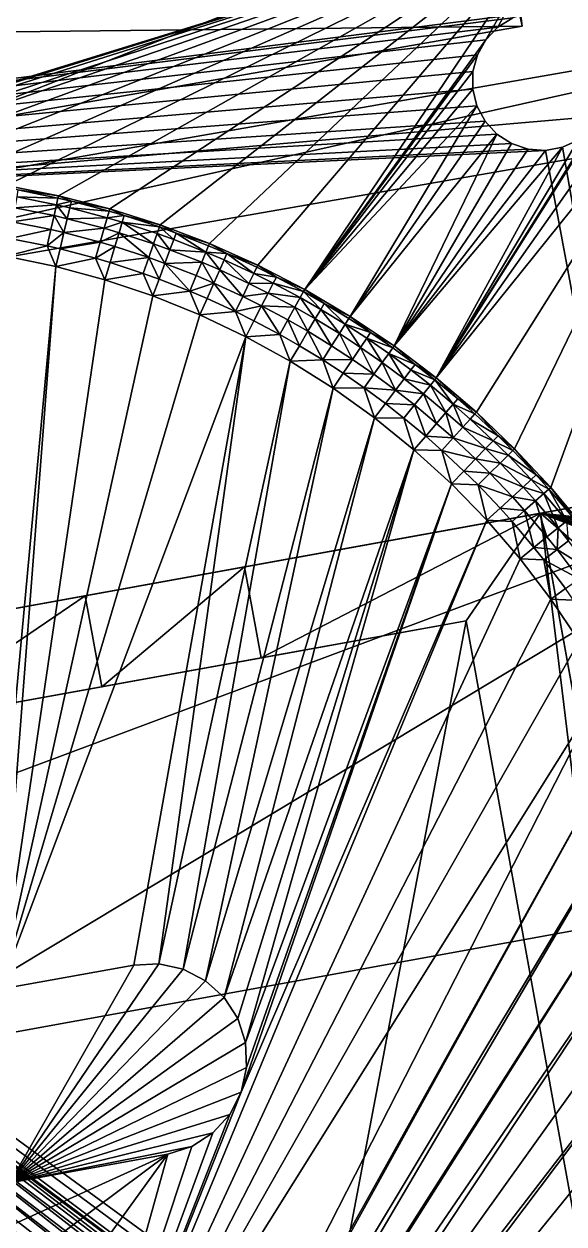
# Model space of a CAD drawing. Header units: millimetres. Extents: x 181 to 425, y 159 to 1094.
# Drawn here: x 306.69 to 318.35, y 293.48 to 319.4 of the extents above; entities that cross this region are included whole.
import ezdxf

# ---------------------------------------------------------------- set-up
doc = ezdxf.new("R2010")
doc.units = ezdxf.units.MM
doc.layers.add('Tampa', color=7, linetype='Continuous', transparency=0.6)

# ---------------------------------------------------------------- blocks, each defined once
blk = doc.blocks.new('plataforma')
for points in [[(-2.281, -8.527), (-1.906, 25.503), (36.5, 31)], [(-2.281, -8.527), (36.5, 31), (15.664, 9.429)], [(-0.686, -9.277), (39.5, 28), (-0.547, -9.627)], [(17.336, 7.571), (39.5, 28), (-0.686, -9.277)], [(-0.547, -9.627), (39.5, 28), (-0.5, -10)], [(-0.5, -10), (39.5, 28), (34.512, -9.812)], [(34.512, -9.812), (39.5, 28), (34.605, -9.448)], [(34.605, -9.448), (39.5, 28), (34.786, -9.118)], [(34.786, -9.118), (39.5, 28), (35.044, -8.844)], [(35.044, -8.844), (39.5, 28), (35.361, -8.643)], [(35.361, -8.643), (39.5, 28), (35.719, -8.527)], [(35.719, -8.527), (39.5, 28), (36.094, -8.503)], [(36.094, -8.503), (39.5, 28), (36.464, -8.573)], [(36.464, -8.573), (39.5, 28), (36.804, -8.734)], [(36.804, -8.734), (39.5, 28), (37.093, -8.973)], [(39.5, 28, 2.5), (36.87, 10.78, 2.5), (39.5, -11, 2.5)], [(37.093, -8.973), (39.5, 28), (37.314, -9.277)], [(37.314, -9.277), (39.5, 28), (37.453, -9.627)], [(37.453, -9.627), (39.5, 28), (37.5, -10)], [(37.5, -10), (39.5, 28), (39.5, -11)], [(39.5, -11, 2.5), (39.5, -11), (39.5, 28)], [(39.5, 28, 2.5), (39.5, -11, 2.5), (39.5, 28)], [(36.87, 10.78, 2.5), (36.967, 9.642, 2.5), (39.5, -11, 2.5)], [(12.124, -9.346, 5), (-1.468, 9.596, 5), (11.075, -9.026, 5)], [(13.189, -9.603, 5), (-1.468, 9.596, 5), (12.124, -9.346, 5)], [(0.626, 7.011, 5), (-1.468, 9.596, 5), (13.189, -9.603, 5)], [(36.967, 9.642, 2.5), (37, 8.5, 2.5), (39.5, -11, 2.5)], [(-2.281, -8.527), (15.664, 9.429), (15.489, 9.235)], [(15.358, 9.008), (-2.281, -8.527), (15.489, 9.235)], [(15.277, 8.76), (-2.281, -8.527), (15.358, 9.008)], [(15.25, 8.5), (-2.281, -8.527), (15.277, 8.76)], [(15.277, 8.24), (-2.281, -8.527), (15.25, 8.5)], [(37, 8.5, 2.5), (36.967, 7.358, 2.5), (39.5, -11, 2.5)], [(-2.281, -8.527), (15.277, 8.24), (15.358, 7.992)], [(-2.281, -8.527), (15.358, 7.992), (-1.906, -8.503)], [(15.489, 7.765), (-1.906, -8.503), (15.358, 7.992)], [(14.632, 5.549, 2), (0.073, 7.969, 2), (2.749, 6.344, 2)], [(15.664, 7.571), (-1.906, -8.503), (15.489, 7.765)], [(15.875, 7.417), (-1.906, -8.503), (15.664, 7.571)], [(17.125, 7.417), (17.336, 7.571), (-0.686, -9.277)], [(-1.906, -8.503), (15.875, 7.417), (16.114, 7.311)], [(-1.906, -8.503), (16.114, 7.311), (-1.536, -8.573)], [(16.369, 7.257), (-1.536, -8.573), (16.114, 7.311)], [(-1.536, -8.573), (16.369, 7.257), (-1.196, -8.734)], [(-1.196, -8.734), (16.631, 7.257), (-0.907, -8.973)], [(16.631, 7.257), (-1.196, -8.734), (16.369, 7.257)], [(17.125, 7.417), (-0.907, -8.973), (16.886, 7.311)], [(-0.907, -8.973), (17.125, 7.417), (-0.686, -9.277)], [(16.631, 7.257), (16.886, 7.311), (-0.907, -8.973)], [(36.967, 7.358, 2.5), (36.87, 6.22, 2.5), (39.5, -11, 2.5)], [(14.269, -9.797, 5), (0.626, 7.011, 5), (13.189, -9.603, 5)], [(1.068, 6.671, 5), (0.626, 7.011, 5), (14.269, -9.797, 5)], [(16.452, -9.992, 5), (1.068, 6.671, 5), (15.357, -9.927, 5)], [(1.068, 6.671, 5), (14.269, -9.797, 5), (15.357, -9.927, 5)], [(1.584, 6.458, 5), (1.068, 6.671, 5), (16.452, -9.992, 5)], [(18.643, -9.927, 5), (1.584, 6.458, 5), (17.548, -9.992, 5)], [(1.584, 6.458, 5), (16.452, -9.992, 5), (17.548, -9.992, 5)], [(2.137, 6.385, 5), (1.584, 6.458, 5), (18.643, -9.927, 5)], [(2.168, 6.383, 5), (2.137, 6.385, 5), (19.732, -9.797, 5)], [(2.137, 6.385, 5), (18.643, -9.927, 5), (19.732, -9.797, 5)], [(2.198, 6.381, 5), (2.168, 6.383, 5), (19.732, -9.797, 5)], [(2.259, 6.377, 5), (2.198, 6.381, 5), (19.732, -9.797, 5)], [(2.627, 6.352, 5), (2.259, 6.377, 5), (20.811, -9.603, 5)], [(20.811, -9.603, 5), (2.259, 6.377, 5), (19.732, -9.797, 5)], [(2.627, 6.352, 5), (20.811, -9.603, 5), (21.876, -9.346, 5)], [(2.749, 6.344, 5), (2.627, 6.352, 5), (21.876, -9.346, 5)], [(6.314, 6.106, 5), (14.632, 5.549, 2), (2.749, 6.344, 2)], [(6.314, 6.106, 5), (2.749, 6.344, 5), (22.925, -9.026, 5)], [(22.925, -9.026, 5), (2.749, 6.344, 5), (21.876, -9.346, 5)], [(36.87, 6.22, 2.5), (36.707, 5.09, 2.5), (39.5, -11, 2.5)], [(11.067, 5.787, 5), (14.632, 5.549, 2), (6.314, 6.106, 5)], [(6.314, 6.106, 5), (24.956, -8.202, 5), (25.932, -7.701, 5)], [(6.314, 6.106, 5), (22.925, -9.026, 5), (23.953, -8.644, 5)], [(6.314, 6.106, 5), (26.876, -7.144, 5), (15.67, 0.278, 5)], [(6.314, 6.106, 5), (14.703, 1.538, 5), (14.632, 2.076, 5)], [(6.314, 6.106, 5), (15.24, 0.608, 5), (14.91, 1.038, 5)], [(6.314, 6.106, 5), (14.91, 1.038, 5), (14.703, 1.538, 5)], [(11.067, 5.787, 5), (6.314, 6.106, 5), (14.632, 2.076, 5)], [(6.314, 6.106, 5), (15.67, 0.278, 5), (15.24, 0.608, 5)], [(6.314, 6.106, 5), (25.932, -7.701, 5), (26.876, -7.144, 5)], [(6.314, 6.106, 5), (23.953, -8.644, 5), (24.956, -8.202, 5)], [(12.849, 5.668, 5), (14.632, 5.549, 2), (11.067, 5.787, 5)], [(14.632, 2.076, 5), (12.849, 5.668, 5), (11.067, 5.787, 5)], [(14.632, 2.076, 5), (13.741, 5.608, 5), (12.849, 5.668, 5)], [(14.632, 2.076, 5), (14.632, 5.549, 5), (13.741, 5.608, 5)], [(14.703, 1.538, 2), (14.632, 5.549, 2), (14.632, 2.076, 2)], [(14.91, 1.038, 2), (14.632, 5.549, 2), (14.703, 1.538, 2)], [(15.24, 0.608, 2), (14.632, 5.549, 2), (14.91, 1.038, 2)], [(15.67, 0.278, 2), (14.632, 5.549, 2), (15.24, 0.608, 2)], [(16.17, 0.071, 2), (14.632, 5.549, 2), (15.67, 0.278, 2)], [(16.708, 0, 2), (14.632, 5.549, 2), (16.17, 0.071, 2)], [(17.245, 0.071, 2), (14.632, 5.549, 2), (16.708, 0, 2)], [(17.746, 0.278, 2), (14.632, 5.549, 2), (17.245, 0.071, 2)], [(18.175, 0.608, 2), (14.632, 5.549, 2), (17.746, 0.278, 2)], [(18.505, 1.038, 2), (14.632, 5.549, 2), (18.175, 0.608, 2)], [(18.713, 1.538, 2), (14.632, 5.549, 2), (18.505, 1.038, 2)], [(18.783, 2.076, 2), (14.632, 5.549, 2), (18.713, 1.538, 2)], [(18.783, 5.013, 2), (14.632, 5.549, 2), (18.783, 2.076, 2)], [(14.632, 5.549, 2), (14.632, 5.549, 5), (14.632, 2.076, 5)], [(14.632, 2.076, 2), (14.632, 5.549, 2), (14.632, 2.076, 5)], [(19.46, 5.079, 5), (18.783, 5.013, 5), (33.93, 1.042, 5)], [(18.783, 5.013, 5), (18.783, 5.013, 2), (18.783, 2.076, 5)], [(18.783, 2.076, 5), (18.783, 5.013, 2), (18.783, 2.076, 2)], [(18.783, 5.013, 5), (33.459, 0.052, 5), (33.93, 1.042, 5)], [(18.783, 5.013, 5), (31.705, -2.726, 5), (32.344, -1.835, 5)], [(18.783, 5.013, 5), (18.783, 2.076, 5), (31.705, -2.726, 5)], [(18.783, 5.013, 5), (32.929, -0.908, 5), (33.459, 0.052, 5)], [(18.783, 5.013, 5), (32.344, -1.835, 5), (32.929, -0.908, 5)], [(34.342, 2.058, 5), (19.46, 5.079, 5), (33.93, 1.042, 5)], [(36.707, 5.09, 2.5), (36.48, 3.97, 2.5), (39.5, -11, 2.5)], [(36.48, 3.97, 2.5), (36.19, 2.865, 2.5), (39.5, -11, 2.5)], [(36.19, 2.865, 2.5), (35.837, 1.779, 2.5), (39.5, -11, 2.5)], [(14.632, 2.076, 5), (14.703, 1.538, 5), (14.703, 1.538, 2)], [(14.632, 2.076, 2), (14.632, 2.076, 5), (14.703, 1.538, 2)], [(18.783, 2.076, 5), (18.783, 2.076, 2), (18.713, 1.538, 5)], [(18.713, 1.538, 5), (18.783, 2.076, 2), (18.713, 1.538, 2)], [(18.783, 2.076, 5), (18.713, 1.538, 5), (31.705, -2.726, 5)], [(34.342, 2.058, 5), (33.93, 1.042, 5), (34.398, 1.147, 4.949)], [(34.706, 1.923, 4.949), (34.342, 2.058, 5), (34.398, 1.147, 4.949)], [(34.706, 1.923, 4.949), (34.398, 1.147, 4.949), (34.732, 1.007, 4.799)], [(35.045, 1.797, 4.799), (34.706, 1.923, 4.949), (34.732, 1.007, 4.799)], [(35.045, 1.797, 4.799), (34.732, 1.007, 4.799), (35.018, 0.886, 4.561)], [(35.045, 1.797, 4.799), (35.018, 0.886, 4.561), (35.336, 1.689, 4.561)], [(35.336, 1.689, 4.561), (35.018, 0.886, 4.561), (35.237, 0.793, 4.25)], [(35.336, 1.689, 4.561), (35.237, 0.793, 4.25), (35.56, 1.606, 4.25)], [(35.56, 1.606, 4.25), (35.237, 0.793, 4.25), (35.375, 0.734, 3.888)], [(35.56, 1.606, 4.25), (35.375, 0.734, 3.888), (35.701, 1.554, 3.888)], [(35.837, 1.779, 2.5), (35.423, 0.715, 2.5), (39.5, -11, 2.5)], [(35.423, 0.715, 3.5), (35.423, 0.715, 2.5), (35.837, 1.779, 2.5)], [(35.837, 1.779, 3.5), (35.423, 0.715, 3.5), (35.837, 1.779, 2.5)], [(35.701, 1.554, 3.888), (35.423, 0.715, 3.5), (35.837, 1.779, 3.5)], [(14.703, 1.538, 5), (14.91, 1.038, 5), (14.91, 1.038, 2)], [(14.703, 1.538, 2), (14.703, 1.538, 5), (14.91, 1.038, 2)], [(18.713, 1.538, 5), (18.713, 1.538, 2), (18.505, 1.038, 5)], [(18.505, 1.038, 5), (18.713, 1.538, 2), (18.505, 1.038, 2)], [(18.713, 1.538, 5), (18.505, 1.038, 5), (31.014, -3.577, 5)], [(31.705, -2.726, 5), (18.713, 1.538, 5), (31.014, -3.577, 5)], [(35.701, 1.554, 3.888), (35.375, 0.734, 3.888), (35.423, 0.715, 3.5)], [(14.91, 1.038, 5), (15.24, 0.608, 5), (15.24, 0.608, 2)], [(14.91, 1.038, 2), (14.91, 1.038, 5), (15.24, 0.608, 2)], [(18.505, 1.038, 5), (18.505, 1.038, 2), (18.175, 0.608, 5)], [(18.175, 0.608, 5), (18.505, 1.038, 2), (18.175, 0.608, 2)], [(18.505, 1.038, 5), (18.175, 0.608, 5), (30.274, -4.386, 5)], [(31.014, -3.577, 5), (18.505, 1.038, 5), (30.274, -4.386, 5)], [(33.93, 1.042, 5), (33.459, 0.052, 5), (33.95, 0.166, 4.949)], [(34.398, 1.147, 4.949), (33.93, 1.042, 5), (34.285, 0.886, 4.949)], [(34.285, 0.886, 4.949), (33.93, 1.042, 5), (33.95, 0.166, 4.949)], [(34.398, 1.147, 4.949), (34.285, 0.886, 4.949), (34.617, 0.74, 4.799)], [(34.732, 1.007, 4.799), (34.398, 1.147, 4.949), (34.617, 0.74, 4.799)], [(34.285, 0.886, 4.949), (33.95, 0.166, 4.949), (34.275, 0.006, 4.799)], [(34.285, 0.886, 4.949), (34.275, 0.006, 4.799), (34.617, 0.74, 4.799)], [(34.732, 1.007, 4.799), (34.617, 0.74, 4.799), (35.018, 0.886, 4.561)], [(35.018, 0.886, 4.561), (34.617, 0.74, 4.799), (34.901, 0.615, 4.561)], [(35.018, 0.886, 4.561), (34.901, 0.615, 4.561), (35.237, 0.793, 4.25)], [(35.237, 0.793, 4.25), (34.901, 0.615, 4.561), (35.119, 0.519, 4.25)], [(35.237, 0.793, 4.25), (35.119, 0.519, 4.25), (35.256, 0.458, 3.888)], [(35.375, 0.734, 3.888), (35.237, 0.793, 4.25), (35.256, 0.458, 3.888)], [(15.67, 0.278, 5), (15.67, 0.278, 2), (15.24, 0.608, 5)], [(15.24, 0.608, 5), (15.67, 0.278, 2), (15.24, 0.608, 2)], [(18.175, 0.608, 5), (18.175, 0.608, 2), (17.746, 0.278, 5)], [(17.746, 0.278, 5), (18.175, 0.608, 2), (17.746, 0.278, 2)], [(18.175, 0.608, 5), (17.746, 0.278, 5), (29.487, -5.15, 5)], [(30.274, -4.386, 5), (18.175, 0.608, 5), (29.487, -5.15, 5)], [(34.617, 0.74, 4.799), (34.275, 0.006, 4.799), (34.554, -0.131, 4.561)], [(34.617, 0.74, 4.799), (34.554, -0.131, 4.561), (34.901, 0.615, 4.561)], [(34.901, 0.615, 4.561), (34.554, -0.131, 4.561), (34.768, -0.236, 4.25)], [(34.901, 0.615, 4.561), (34.768, -0.236, 4.25), (35.119, 0.519, 4.25)], [(35.119, 0.519, 4.25), (34.768, -0.236, 4.25), (34.902, -0.302, 3.888)], [(35.119, 0.519, 4.25), (34.902, -0.302, 3.888), (35.256, 0.458, 3.888)], [(35.423, 0.715, 2.5), (34.948, -0.324, 2.5), (39.5, -11, 2.5)], [(34.948, -0.324, 3.5), (34.948, -0.324, 2.5), (35.423, 0.715, 2.5)], [(35.423, 0.715, 3.5), (34.948, -0.324, 3.5), (35.423, 0.715, 2.5)], [(35.256, 0.458, 3.888), (34.948, -0.324, 3.5), (35.423, 0.715, 3.5)], [(35.375, 0.734, 3.888), (35.256, 0.458, 3.888), (35.423, 0.715, 3.5)], [(16.17, 0.071, 5), (16.17, 0.071, 2), (15.67, 0.278, 5)], [(15.67, 0.278, 5), (16.17, 0.071, 2), (15.67, 0.278, 2)], [(16.17, 0.071, 5), (15.67, 0.278, 5), (27.785, -6.531, 5)], [(15.67, 0.278, 5), (26.876, -7.144, 5), (27.785, -6.531, 5)], [(17.746, 0.278, 5), (17.746, 0.278, 2), (17.245, 0.071, 5)], [(17.245, 0.071, 5), (17.746, 0.278, 2), (17.245, 0.071, 2)], [(17.746, 0.278, 5), (17.245, 0.071, 5), (28.657, -5.866, 5)], [(29.487, -5.15, 5), (17.746, 0.278, 5), (28.657, -5.866, 5)], [(35.256, 0.458, 3.888), (34.902, -0.302, 3.888), (34.948, -0.324, 3.5)], [(16.708, 0, 5), (16.708, 0, 2), (16.17, 0.071, 5)], [(16.17, 0.071, 5), (16.708, 0, 2), (16.17, 0.071, 2)], [(16.708, 0, 5), (16.17, 0.071, 5), (27.785, -6.531, 5)], [(17.245, 0.071, 5), (17.245, 0.071, 2), (16.708, 0, 5)], [(16.708, 0, 5), (17.245, 0.071, 2), (16.708, 0, 2)], [(17.245, 0.071, 5), (16.708, 0, 5), (28.657, -5.866, 5)], [(28.657, -5.866, 5), (16.708, 0, 5), (27.785, -6.531, 5)], [(33.459, 0.052, 5), (32.929, -0.908, 5), (33.447, -0.788, 4.949)], [(33.459, 0.052, 5), (33.447, -0.788, 4.949), (33.804, -0.125, 4.949)], [(33.95, 0.166, 4.949), (33.459, 0.052, 5), (33.804, -0.125, 4.949)], [(33.95, 0.166, 4.949), (33.804, -0.125, 4.949), (34.126, -0.29, 4.799)], [(34.275, 0.006, 4.799), (33.95, 0.166, 4.949), (34.126, -0.29, 4.799)], [(34.275, 0.006, 4.799), (34.126, -0.29, 4.799), (34.402, -0.432, 4.561)], [(34.554, -0.131, 4.561), (34.275, 0.006, 4.799), (34.402, -0.432, 4.561)], [(33.804, -0.125, 4.949), (33.447, -0.788, 4.949), (33.762, -0.966, 4.799)], [(33.804, -0.125, 4.949), (33.762, -0.966, 4.799), (34.126, -0.29, 4.799)], [(34.554, -0.131, 4.561), (34.402, -0.432, 4.561), (34.614, -0.541, 4.25)], [(34.768, -0.236, 4.25), (34.554, -0.131, 4.561), (34.614, -0.541, 4.25)], [(34.768, -0.236, 4.25), (34.614, -0.541, 4.25), (34.748, -0.609, 3.888)], [(34.768, -0.236, 4.25), (34.748, -0.609, 3.888), (34.902, -0.302, 3.888)], [(34.126, -0.29, 4.799), (33.762, -0.966, 4.799), (34.402, -0.432, 4.561)], [(34.402, -0.432, 4.561), (33.762, -0.966, 4.799), (34.032, -1.119, 4.561)], [(34.402, -0.432, 4.561), (34.032, -1.119, 4.561), (34.614, -0.541, 4.25)], [(34.948, -0.324, 2.5), (34.415, -1.335, 2.5), (39.5, -11, 2.5)], [(34.415, -1.335, 3.5), (34.415, -1.335, 2.5), (34.948, -0.324, 2.5)], [(34.948, -0.324, 3.5), (34.415, -1.335, 3.5), (34.948, -0.324, 2.5)], [(34.748, -0.609, 3.888), (34.415, -1.335, 3.5), (34.948, -0.324, 3.5)], [(34.902, -0.302, 3.888), (34.748, -0.609, 3.888), (34.948, -0.324, 3.5)], [(34.614, -0.541, 4.25), (34.032, -1.119, 4.561), (34.24, -1.236, 4.25)], [(34.614, -0.541, 4.25), (34.24, -1.236, 4.25), (34.37, -1.31, 3.888)], [(34.614, -0.541, 4.25), (34.37, -1.31, 3.888), (34.748, -0.609, 3.888)], [(34.748, -0.609, 3.888), (34.37, -1.31, 3.888), (34.415, -1.335, 3.5)], [(32.929, -0.908, 5), (32.344, -1.835, 5), (32.89, -1.712, 4.949)], [(32.929, -0.908, 5), (32.89, -1.712, 4.949), (33.264, -1.105, 4.949)], [(33.447, -0.788, 4.949), (32.929, -0.908, 5), (33.264, -1.105, 4.949)], [(33.447, -0.788, 4.949), (33.264, -1.105, 4.949), (33.762, -0.966, 4.799)], [(33.762, -0.966, 4.799), (33.264, -1.105, 4.949), (33.575, -1.289, 4.799)], [(33.762, -0.966, 4.799), (33.575, -1.289, 4.799), (34.032, -1.119, 4.561)], [(33.264, -1.105, 4.949), (32.89, -1.712, 4.949), (33.575, -1.289, 4.799)], [(33.575, -1.289, 4.799), (32.89, -1.712, 4.949), (33.194, -1.907, 4.799)], [(33.575, -1.289, 4.799), (33.194, -1.907, 4.799), (33.456, -2.075, 4.561)], [(33.575, -1.289, 4.799), (33.456, -2.075, 4.561), (33.843, -1.447, 4.561)], [(34.032, -1.119, 4.561), (33.575, -1.289, 4.799), (33.843, -1.447, 4.561)], [(34.032, -1.119, 4.561), (33.843, -1.447, 4.561), (34.24, -1.236, 4.25)], [(34.24, -1.236, 4.25), (33.843, -1.447, 4.561), (34.048, -1.568, 4.25)], [(34.24, -1.236, 4.25), (34.048, -1.568, 4.25), (34.37, -1.31, 3.888)], [(33.843, -1.447, 4.561), (33.456, -2.075, 4.561), (33.656, -2.204, 4.25)], [(33.843, -1.447, 4.561), (33.656, -2.204, 4.25), (34.048, -1.568, 4.25)], [(34.415, -1.335, 2.5), (33.825, -2.313, 2.5), (39.5, -11, 2.5)], [(33.825, -2.313, 3.5), (33.825, -2.313, 2.5), (34.415, -1.335, 2.5)], [(34.415, -1.335, 3.5), (33.825, -2.313, 3.5), (34.415, -1.335, 2.5)], [(34.177, -1.645, 3.888), (33.825, -2.313, 3.5), (34.415, -1.335, 3.5)], [(34.37, -1.31, 3.888), (34.048, -1.568, 4.25), (34.177, -1.645, 3.888)], [(34.37, -1.31, 3.888), (34.177, -1.645, 3.888), (34.415, -1.335, 3.5)], [(32.89, -1.712, 4.949), (32.344, -1.835, 5), (32.666, -2.052, 4.949)], [(32.89, -1.712, 4.949), (32.666, -2.052, 4.949), (32.966, -2.254, 4.799)], [(33.194, -1.907, 4.799), (32.89, -1.712, 4.949), (32.966, -2.254, 4.799)], [(34.048, -1.568, 4.25), (33.656, -2.204, 4.25), (34.177, -1.645, 3.888)], [(34.177, -1.645, 3.888), (33.656, -2.204, 4.25), (33.782, -2.285, 3.888)], [(34.177, -1.645, 3.888), (33.782, -2.285, 3.888), (33.825, -2.313, 3.5)], [(32.344, -1.835, 5), (31.705, -2.726, 5), (32.281, -2.602, 4.949)], [(32.344, -1.835, 5), (32.281, -2.602, 4.949), (32.666, -2.052, 4.949)], [(32.666, -2.052, 4.949), (32.281, -2.602, 4.949), (32.966, -2.254, 4.799)], [(33.194, -1.907, 4.799), (32.966, -2.254, 4.799), (33.456, -2.075, 4.561)], [(32.966, -2.254, 4.799), (32.281, -2.602, 4.949), (32.574, -2.815, 4.799)], [(32.966, -2.254, 4.799), (32.574, -2.815, 4.799), (33.224, -2.428, 4.561)], [(33.456, -2.075, 4.561), (32.966, -2.254, 4.799), (33.224, -2.428, 4.561)], [(33.825, -2.313, 2.5), (33.18, -3.256, 2.5), (39.5, -11, 2.5)], [(33.18, -3.256, 3.5), (33.18, -3.256, 2.5), (33.825, -2.313, 2.5)], [(33.825, -2.313, 3.5), (33.18, -3.256, 3.5), (33.825, -2.313, 2.5)], [(33.546, -2.644, 3.888), (33.18, -3.256, 3.5), (33.825, -2.313, 3.5)], [(33.456, -2.075, 4.561), (33.224, -2.428, 4.561), (33.656, -2.204, 4.25)], [(33.656, -2.204, 4.25), (33.224, -2.428, 4.561), (33.421, -2.561, 4.25)], [(33.656, -2.204, 4.25), (33.421, -2.561, 4.25), (33.546, -2.644, 3.888)], [(33.656, -2.204, 4.25), (33.546, -2.644, 3.888), (33.782, -2.285, 3.888)], [(33.782, -2.285, 3.888), (33.546, -2.644, 3.888), (33.825, -2.313, 3.5)], [(33.224, -2.428, 4.561), (32.574, -2.815, 4.799), (32.825, -2.997, 4.561)], [(33.224, -2.428, 4.561), (32.825, -2.997, 4.561), (33.421, -2.561, 4.25)], [(33.421, -2.561, 4.25), (32.825, -2.997, 4.561), (33.018, -3.138, 4.25)], [(33.421, -2.561, 4.25), (33.018, -3.138, 4.25), (33.546, -2.644, 3.888)], [(31.705, -2.726, 5), (31.014, -3.577, 5), (31.622, -3.456, 4.949)], [(31.705, -2.726, 5), (31.622, -3.456, 4.949), (32.013, -2.961, 4.949)], [(32.281, -2.602, 4.949), (31.705, -2.726, 5), (32.013, -2.961, 4.949)], [(32.281, -2.602, 4.949), (32.013, -2.961, 4.949), (32.301, -3.181, 4.799)], [(32.574, -2.815, 4.799), (32.281, -2.602, 4.949), (32.301, -3.181, 4.799)], [(32.574, -2.815, 4.799), (32.301, -3.181, 4.799), (32.548, -3.369, 4.561)], [(32.574, -2.815, 4.799), (32.548, -3.369, 4.561), (32.825, -2.997, 4.561)], [(33.546, -2.644, 3.888), (33.018, -3.138, 4.25), (33.139, -3.226, 3.888)], [(33.546, -2.644, 3.888), (33.139, -3.226, 3.888), (33.18, -3.256, 3.5)], [(32.013, -2.961, 4.949), (31.622, -3.456, 4.949), (32.301, -3.181, 4.799)], [(32.825, -2.997, 4.561), (32.548, -3.369, 4.561), (32.737, -3.514, 4.25)], [(32.825, -2.997, 4.561), (32.737, -3.514, 4.25), (33.018, -3.138, 4.25)], [(32.301, -3.181, 4.799), (31.622, -3.456, 4.949), (31.902, -3.685, 4.799)], [(32.301, -3.181, 4.799), (31.902, -3.685, 4.799), (32.143, -3.882, 4.561)], [(32.301, -3.181, 4.799), (32.143, -3.882, 4.561), (32.548, -3.369, 4.561)], [(33.18, -3.256, 2.5), (32.483, -4.16, 2.5), (39.5, -11, 2.5)], [(32.483, -4.16, 3.5), (32.483, -4.16, 2.5), (33.18, -3.256, 2.5)], [(33.18, -3.256, 3.5), (32.483, -4.16, 3.5), (33.18, -3.256, 2.5)], [(32.856, -3.605, 3.888), (32.483, -4.16, 3.5), (33.18, -3.256, 3.5)], [(33.018, -3.138, 4.25), (32.737, -3.514, 4.25), (32.856, -3.605, 3.888)], [(33.018, -3.138, 4.25), (32.856, -3.605, 3.888), (33.139, -3.226, 3.888)], [(33.139, -3.226, 3.888), (32.856, -3.605, 3.888), (33.18, -3.256, 3.5)], [(31.014, -3.577, 5), (30.274, -4.386, 5), (30.916, -4.272, 4.949)], [(31.014, -3.577, 5), (30.916, -4.272, 4.949), (31.308, -3.831, 4.949)], [(31.622, -3.456, 4.949), (31.014, -3.577, 5), (31.308, -3.831, 4.949)], [(31.622, -3.456, 4.949), (31.308, -3.831, 4.949), (31.902, -3.685, 4.799)], [(32.548, -3.369, 4.561), (32.143, -3.882, 4.561), (32.327, -4.033, 4.25)], [(32.548, -3.369, 4.561), (32.327, -4.033, 4.25), (32.737, -3.514, 4.25)], [(32.737, -3.514, 4.25), (32.327, -4.033, 4.25), (32.443, -4.128, 3.888)], [(32.737, -3.514, 4.25), (32.443, -4.128, 3.888), (32.856, -3.605, 3.888)], [(32.856, -3.605, 3.888), (32.443, -4.128, 3.888), (32.483, -4.16, 3.5)], [(31.308, -3.831, 4.949), (30.916, -4.272, 4.949), (31.582, -4.067, 4.799)], [(31.902, -3.685, 4.799), (31.308, -3.831, 4.949), (31.582, -4.067, 4.799)], [(31.902, -3.685, 4.799), (31.582, -4.067, 4.799), (32.143, -3.882, 4.561)], [(32.143, -3.882, 4.561), (31.582, -4.067, 4.799), (31.817, -4.27, 4.561)], [(32.143, -3.882, 4.561), (31.817, -4.27, 4.561), (32.327, -4.033, 4.25)], [(31.582, -4.067, 4.799), (30.916, -4.272, 4.949), (31.182, -4.516, 4.799)], [(31.582, -4.067, 4.799), (31.182, -4.516, 4.799), (31.817, -4.27, 4.561)], [(32.327, -4.033, 4.25), (31.817, -4.27, 4.561), (31.998, -4.425, 4.25)], [(32.327, -4.033, 4.25), (31.998, -4.425, 4.25), (32.443, -4.128, 3.888)], [(32.443, -4.128, 3.888), (31.998, -4.425, 4.25), (32.111, -4.523, 3.888)], [(32.443, -4.128, 3.888), (32.111, -4.523, 3.888), (32.483, -4.16, 3.5)], [(30.274, -4.386, 5), (29.487, -5.15, 5), (30.164, -5.045, 4.949)], [(30.274, -4.386, 5), (30.164, -5.045, 4.949), (30.552, -4.657, 4.949)], [(30.916, -4.272, 4.949), (30.274, -4.386, 5), (30.552, -4.657, 4.949)], [(30.916, -4.272, 4.949), (30.552, -4.657, 4.949), (30.812, -4.909, 4.799)], [(30.916, -4.272, 4.949), (30.812, -4.909, 4.799), (31.182, -4.516, 4.799)], [(31.817, -4.27, 4.561), (31.182, -4.516, 4.799), (31.411, -4.726, 4.561)], [(31.817, -4.27, 4.561), (31.411, -4.726, 4.561), (31.998, -4.425, 4.25)], [(32.483, -4.16, 2.5), (31.735, -5.023, 2.5), (35.719, -8.527, 2.5)], [(31.735, -5.023, 3.5), (31.735, -5.023, 2.5), (32.483, -4.16, 2.5)], [(32.483, -4.16, 3.5), (31.735, -5.023, 3.5), (32.483, -4.16, 2.5)], [(32.111, -4.523, 3.888), (31.735, -5.023, 3.5), (32.483, -4.16, 3.5)], [(32.483, -4.16, 2.5), (36.804, -8.734, 2.5), (37.093, -8.973, 2.5)], [(32.483, -4.16, 2.5), (37.093, -8.973, 2.5), (39.5, -11, 2.5)], [(32.483, -4.16, 2.5), (36.094, -8.503, 2.5), (36.464, -8.573, 2.5)], [(32.483, -4.16, 2.5), (36.464, -8.573, 2.5), (36.804, -8.734, 2.5)], [(32.483, -4.16, 2.5), (35.719, -8.527, 2.5), (36.094, -8.503, 2.5)], [(30.552, -4.657, 4.949), (30.164, -5.045, 4.949), (30.416, -5.305, 4.799)], [(30.552, -4.657, 4.949), (30.416, -5.305, 4.799), (30.812, -4.909, 4.799)], [(31.182, -4.516, 4.799), (30.812, -4.909, 4.799), (31.411, -4.726, 4.561)], [(31.998, -4.425, 4.25), (31.411, -4.726, 4.561), (31.587, -4.888, 4.25)], [(31.998, -4.425, 4.25), (31.587, -4.888, 4.25), (32.111, -4.523, 3.888)], [(32.111, -4.523, 3.888), (31.587, -4.888, 4.25), (31.697, -4.989, 3.888)], [(32.111, -4.523, 3.888), (31.697, -4.989, 3.888), (31.735, -5.023, 3.5)], [(30.812, -4.909, 4.799), (30.416, -5.305, 4.799), (31.035, -5.125, 4.561)], [(31.411, -4.726, 4.561), (30.812, -4.909, 4.799), (31.035, -5.125, 4.561)], [(31.411, -4.726, 4.561), (31.035, -5.125, 4.561), (31.587, -4.888, 4.25)], [(31.587, -4.888, 4.25), (31.035, -5.125, 4.561), (31.206, -5.291, 4.25)], [(31.587, -4.888, 4.25), (31.206, -5.291, 4.25), (31.313, -5.395, 3.888)], [(31.587, -4.888, 4.25), (31.313, -5.395, 3.888), (31.697, -4.989, 3.888)], [(29.487, -5.15, 5), (28.657, -5.866, 5), (29.369, -5.775, 4.949)], [(29.487, -5.15, 5), (29.369, -5.775, 4.949), (29.749, -5.436, 4.949)], [(30.164, -5.045, 4.949), (29.487, -5.15, 5), (29.749, -5.436, 4.949)], [(30.164, -5.045, 4.949), (29.749, -5.436, 4.949), (29.993, -5.703, 4.799)], [(30.164, -5.045, 4.949), (29.993, -5.703, 4.799), (30.416, -5.305, 4.799)], [(31.035, -5.125, 4.561), (30.416, -5.305, 4.799), (30.633, -5.528, 4.561)], [(31.035, -5.125, 4.561), (30.633, -5.528, 4.561), (31.206, -5.291, 4.25)], [(31.735, -5.023, 2.5), (30.939, -5.843, 2.5), (35.044, -8.844, 2.5)], [(30.939, -5.843, 3.5), (30.939, -5.843, 2.5), (31.735, -5.023, 2.5)], [(31.735, -5.023, 3.5), (30.939, -5.843, 3.5), (31.735, -5.023, 2.5)], [(31.313, -5.395, 3.888), (30.939, -5.843, 3.5), (31.735, -5.023, 3.5)], [(31.697, -4.989, 3.888), (31.313, -5.395, 3.888), (31.735, -5.023, 3.5)], [(35.361, -8.643, 2.5), (35.719, -8.527, 2.5), (31.735, -5.023, 2.5)], [(35.044, -8.844, 2.5), (35.361, -8.643, 2.5), (31.735, -5.023, 2.5)], [(29.749, -5.436, 4.949), (29.369, -5.775, 4.949), (29.606, -6.048, 4.799)], [(29.749, -5.436, 4.949), (29.606, -6.048, 4.799), (29.993, -5.703, 4.799)], [(30.416, -5.305, 4.799), (29.993, -5.703, 4.799), (30.633, -5.528, 4.561)], [(31.206, -5.291, 4.25), (30.633, -5.528, 4.561), (30.799, -5.699, 4.25)], [(31.206, -5.291, 4.25), (30.799, -5.699, 4.25), (30.903, -5.806, 3.888)], [(31.206, -5.291, 4.25), (30.903, -5.806, 3.888), (31.313, -5.395, 3.888)], [(31.313, -5.395, 3.888), (30.903, -5.806, 3.888), (30.939, -5.843, 3.5)], [(30.633, -5.528, 4.561), (29.993, -5.703, 4.799), (30.203, -5.933, 4.561)], [(30.633, -5.528, 4.561), (30.203, -5.933, 4.561), (30.799, -5.699, 4.25)], [(30.799, -5.699, 4.25), (30.203, -5.933, 4.561), (30.364, -6.108, 4.25)], [(30.799, -5.699, 4.25), (30.364, -6.108, 4.25), (30.465, -6.219, 3.888)], [(30.799, -5.699, 4.25), (30.465, -6.219, 3.888), (30.903, -5.806, 3.888)], [(28.657, -5.866, 5), (27.785, -6.531, 5), (28.534, -6.458, 4.949)], [(28.657, -5.866, 5), (28.534, -6.458, 4.949), (28.901, -6.167, 4.949)], [(29.369, -5.775, 4.949), (28.657, -5.866, 5), (28.901, -6.167, 4.949)], [(29.369, -5.775, 4.949), (28.901, -6.167, 4.949), (29.606, -6.048, 4.799)], [(29.993, -5.703, 4.799), (29.606, -6.048, 4.799), (29.809, -6.283, 4.561)], [(29.993, -5.703, 4.799), (29.809, -6.283, 4.561), (30.203, -5.933, 4.561)], [(30.203, -5.933, 4.561), (29.809, -6.283, 4.561), (29.966, -6.463, 4.25)], [(30.203, -5.933, 4.561), (29.966, -6.463, 4.25), (30.364, -6.108, 4.25)], [(30.939, -5.843, 2.5), (30.097, -6.615, 2.5), (34.512, -10.188, 2.5)], [(30.097, -6.615, 3.5), (30.097, -6.615, 2.5), (30.939, -5.843, 2.5)], [(30.939, -5.843, 3.5), (30.097, -6.615, 3.5), (30.939, -5.843, 2.5)], [(30.465, -6.219, 3.888), (30.097, -6.615, 3.5), (30.939, -5.843, 3.5)], [(30.903, -5.806, 3.888), (30.465, -6.219, 3.888), (30.939, -5.843, 3.5)], [(30.939, -5.843, 2.5), (34.512, -10.188, 2.5), (34.512, -9.812, 2.5)], [(30.939, -5.843, 2.5), (34.512, -9.812, 2.5), (34.605, -9.448, 2.5)], [(34.786, -9.118, 2.5), (35.044, -8.844, 2.5), (30.939, -5.843, 2.5)], [(34.605, -9.448, 2.5), (34.786, -9.118, 2.5), (30.939, -5.843, 2.5)], [(28.901, -6.167, 4.949), (28.534, -6.458, 4.949), (28.755, -6.744, 4.799)], [(28.901, -6.167, 4.949), (28.755, -6.744, 4.799), (29.129, -6.448, 4.799)], [(29.606, -6.048, 4.799), (28.901, -6.167, 4.949), (29.129, -6.448, 4.799)], [(29.606, -6.048, 4.799), (29.129, -6.448, 4.799), (29.809, -6.283, 4.561)], [(30.364, -6.108, 4.25), (29.966, -6.463, 4.25), (30.064, -6.576, 3.888)], [(30.364, -6.108, 4.25), (30.064, -6.576, 3.888), (30.465, -6.219, 3.888)], [(30.465, -6.219, 3.888), (30.064, -6.576, 3.888), (30.097, -6.615, 3.5)], [(28.534, -6.458, 4.949), (27.785, -6.531, 5), (28.011, -6.846, 4.949)], [(28.534, -6.458, 4.949), (28.011, -6.846, 4.949), (28.222, -7.14, 4.799)], [(28.534, -6.458, 4.949), (28.222, -7.14, 4.799), (28.755, -6.744, 4.799)], [(29.129, -6.448, 4.799), (28.755, -6.744, 4.799), (29.325, -6.689, 4.561)], [(29.809, -6.283, 4.561), (29.129, -6.448, 4.799), (29.325, -6.689, 4.561)], [(29.809, -6.283, 4.561), (29.325, -6.689, 4.561), (29.966, -6.463, 4.25)], [(29.966, -6.463, 4.25), (29.325, -6.689, 4.561), (29.475, -6.874, 4.25)], [(29.966, -6.463, 4.25), (29.475, -6.874, 4.25), (30.064, -6.576, 3.888)], [(27.785, -6.531, 5), (26.876, -7.144, 5), (27.661, -7.092, 4.949)], [(27.785, -6.531, 5), (27.661, -7.092, 4.949), (28.011, -6.846, 4.949)], [(29.325, -6.689, 4.561), (28.755, -6.744, 4.799), (28.945, -6.99, 4.561)], [(29.325, -6.689, 4.561), (28.945, -6.99, 4.561), (29.475, -6.874, 4.25)], [(30.097, -6.615, 2.5), (29.213, -7.338, 2.5), (36.5, -14, 2.5)], [(29.213, -7.338, 3.5), (29.213, -7.338, 2.5), (30.097, -6.615, 2.5)], [(30.097, -6.615, 3.5), (29.213, -7.338, 3.5), (30.097, -6.615, 2.5)], [(29.57, -6.991, 3.888), (29.213, -7.338, 3.5), (30.097, -6.615, 3.5)], [(30.064, -6.576, 3.888), (29.475, -6.874, 4.25), (29.57, -6.991, 3.888)], [(30.064, -6.576, 3.888), (29.57, -6.991, 3.888), (30.097, -6.615, 3.5)], [(35.044, -11.156, 2.5), (30.097, -6.615, 2.5), (37.277, -13.898, 2.5)], [(34.605, -10.552, 2.5), (34.512, -10.188, 2.5), (30.097, -6.615, 2.5)], [(34.786, -10.882, 2.5), (30.097, -6.615, 2.5), (35.044, -11.156, 2.5)], [(34.786, -10.882, 2.5), (34.605, -10.552, 2.5), (30.097, -6.615, 2.5)], [(30.097, -6.615, 2.5), (36.5, -14, 2.5), (37.277, -13.898, 2.5)], [(28.011, -6.846, 4.949), (27.661, -7.092, 4.949), (27.865, -7.39, 4.799)], [(28.011, -6.846, 4.949), (27.865, -7.39, 4.799), (28.222, -7.14, 4.799)], [(28.755, -6.744, 4.799), (28.222, -7.14, 4.799), (28.403, -7.393, 4.561)], [(28.755, -6.744, 4.799), (28.403, -7.393, 4.561), (28.945, -6.99, 4.561)], [(28.945, -6.99, 4.561), (28.403, -7.393, 4.561), (28.542, -7.586, 4.25)], [(28.945, -6.99, 4.561), (28.542, -7.586, 4.25), (29.09, -7.179, 4.25)], [(29.475, -6.874, 4.25), (28.945, -6.99, 4.561), (29.09, -7.179, 4.25)], [(29.475, -6.874, 4.25), (29.09, -7.179, 4.25), (29.182, -7.298, 3.888)], [(29.475, -6.874, 4.25), (29.182, -7.298, 3.888), (29.57, -6.991, 3.888)], [(29.57, -6.991, 3.888), (29.182, -7.298, 3.888), (29.213, -7.338, 3.5)], [(26.876, -7.144, 5), (25.932, -7.701, 5), (26.754, -7.675, 4.949)], [(26.876, -7.144, 5), (26.754, -7.675, 4.949), (27.083, -7.472, 4.949)], [(27.661, -7.092, 4.949), (26.876, -7.144, 5), (27.083, -7.472, 4.949)], [(27.661, -7.092, 4.949), (27.083, -7.472, 4.949), (27.276, -7.778, 4.799)], [(27.661, -7.092, 4.949), (27.276, -7.778, 4.799), (27.865, -7.39, 4.799)], [(28.222, -7.14, 4.799), (27.865, -7.39, 4.799), (28.041, -7.647, 4.561)], [(28.222, -7.14, 4.799), (28.041, -7.647, 4.561), (28.403, -7.393, 4.561)], [(29.09, -7.179, 4.25), (28.542, -7.586, 4.25), (28.63, -7.708, 3.888)], [(29.09, -7.179, 4.25), (28.63, -7.708, 3.888), (29.182, -7.298, 3.888)], [(27.083, -7.472, 4.949), (26.754, -7.675, 4.949), (26.941, -7.985, 4.799)], [(27.083, -7.472, 4.949), (26.941, -7.985, 4.799), (27.276, -7.778, 4.799)], [(27.865, -7.39, 4.799), (27.276, -7.778, 4.799), (27.442, -8.04, 4.561)], [(27.865, -7.39, 4.799), (27.442, -8.04, 4.561), (28.041, -7.647, 4.561)], [(28.403, -7.393, 4.561), (28.041, -7.647, 4.561), (28.175, -7.844, 4.25)], [(28.403, -7.393, 4.561), (28.175, -7.844, 4.25), (28.542, -7.586, 4.25)], [(29.213, -7.338, 2.5), (28.289, -8.009, 2.5), (36.5, -14, 2.5)], [(28.289, -8.009, 3.5), (28.289, -8.009, 2.5), (29.213, -7.338, 2.5)], [(29.213, -7.338, 3.5), (28.289, -8.009, 3.5), (29.213, -7.338, 2.5)], [(28.63, -7.708, 3.888), (28.289, -8.009, 3.5), (29.213, -7.338, 3.5)], [(29.182, -7.298, 3.888), (28.63, -7.708, 3.888), (29.213, -7.338, 3.5)], [(25.932, -7.701, 5), (24.956, -8.202, 5), (25.815, -8.205, 4.949)], [(25.932, -7.701, 5), (25.815, -8.205, 4.949), (26.119, -8.041, 4.949)], [(26.754, -7.675, 4.949), (25.932, -7.701, 5), (26.119, -8.041, 4.949)], [(26.754, -7.675, 4.949), (26.119, -8.041, 4.949), (26.941, -7.985, 4.799)], [(28.041, -7.647, 4.561), (27.442, -8.04, 4.561), (27.569, -8.242, 4.25)], [(28.041, -7.647, 4.561), (27.569, -8.242, 4.25), (28.175, -7.844, 4.25)], [(28.542, -7.586, 4.25), (28.175, -7.844, 4.25), (28.26, -7.967, 3.888)], [(28.542, -7.586, 4.25), (28.26, -7.967, 3.888), (28.63, -7.708, 3.888)], [(28.63, -7.708, 3.888), (28.26, -7.967, 3.888), (28.289, -8.009, 3.5)], [(26.941, -7.985, 4.799), (26.119, -8.041, 4.949), (26.294, -8.358, 4.799)], [(26.941, -7.985, 4.799), (26.294, -8.358, 4.799), (27.101, -8.251, 4.561)], [(27.276, -7.778, 4.799), (26.941, -7.985, 4.799), (27.101, -8.251, 4.561)], [(27.276, -7.778, 4.799), (27.101, -8.251, 4.561), (27.442, -8.04, 4.561)], [(28.289, -8.009, 2.5), (27.328, -8.627, 2.5), (36.5, -14, 2.5)], [(27.328, -8.627, 3.5), (27.328, -8.627, 2.5), (28.289, -8.009, 2.5)], [(28.289, -8.009, 3.5), (27.328, -8.627, 3.5), (28.289, -8.009, 2.5)], [(27.649, -8.369, 3.888), (27.328, -8.627, 3.5), (28.289, -8.009, 3.5)], [(28.175, -7.844, 4.25), (27.569, -8.242, 4.25), (27.649, -8.369, 3.888)], [(28.175, -7.844, 4.25), (27.649, -8.369, 3.888), (28.26, -7.967, 3.888)], [(28.26, -7.967, 3.888), (27.649, -8.369, 3.888), (28.289, -8.009, 3.5)], [(24.956, -8.202, 5), (23.953, -8.644, 5), (24.847, -8.681, 4.949)], [(24.956, -8.202, 5), (24.847, -8.681, 4.949), (25.123, -8.552, 4.949)], [(25.815, -8.205, 4.949), (24.956, -8.202, 5), (25.123, -8.552, 4.949)], [(25.815, -8.205, 4.949), (25.123, -8.552, 4.949), (25.279, -8.879, 4.799)], [(25.815, -8.205, 4.949), (25.279, -8.879, 4.799), (25.983, -8.525, 4.799)], [(26.119, -8.041, 4.949), (25.815, -8.205, 4.949), (25.983, -8.525, 4.799)], [(26.119, -8.041, 4.949), (25.983, -8.525, 4.799), (26.294, -8.358, 4.799)], [(27.101, -8.251, 4.561), (26.294, -8.358, 4.799), (26.444, -8.63, 4.561)], [(27.101, -8.251, 4.561), (26.444, -8.63, 4.561), (27.224, -8.455, 4.25)], [(27.442, -8.04, 4.561), (27.101, -8.251, 4.561), (27.224, -8.455, 4.25)], [(27.442, -8.04, 4.561), (27.224, -8.455, 4.25), (27.569, -8.242, 4.25)], [(27.569, -8.242, 4.25), (27.224, -8.455, 4.25), (27.302, -8.583, 3.888)], [(27.569, -8.242, 4.25), (27.302, -8.583, 3.888), (27.649, -8.369, 3.888)], [(25.983, -8.525, 4.799), (25.279, -8.879, 4.799), (25.412, -9.159, 4.561)], [(25.983, -8.525, 4.799), (25.412, -9.159, 4.561), (26.128, -8.8, 4.561)], [(26.294, -8.358, 4.799), (25.983, -8.525, 4.799), (26.444, -8.63, 4.561)], [(26.444, -8.63, 4.561), (25.983, -8.525, 4.799), (26.128, -8.8, 4.561)], [(27.224, -8.455, 4.25), (26.444, -8.63, 4.561), (26.559, -8.839, 4.25)], [(27.224, -8.455, 4.25), (26.559, -8.839, 4.25), (27.302, -8.583, 3.888)], [(27.649, -8.369, 3.888), (27.302, -8.583, 3.888), (27.328, -8.627, 3.5)], [(35.361, -8.643, 2.5), (35.361, -8.643), (35.719, -8.527)], [(35.719, -8.527, 2.5), (35.361, -8.643, 2.5), (35.719, -8.527)], [(35.719, -8.527, 2.5), (35.719, -8.527), (36.094, -8.503)], [(36.094, -8.503, 2.5), (35.719, -8.527, 2.5), (36.094, -8.503)], [(36.094, -8.503, 2.5), (36.094, -8.503), (36.464, -8.573)], [(36.464, -8.573, 2.5), (36.094, -8.503, 2.5), (36.464, -8.573)], [(26.444, -8.63, 4.561), (26.128, -8.8, 4.561), (26.559, -8.839, 4.25)], [(27.328, -8.627, 2.5), (26.333, -9.189, 2.5), (36.5, -14, 2.5)], [(26.333, -9.189, 3.5), (26.333, -9.189, 2.5), (27.328, -8.627, 2.5)], [(27.328, -8.627, 3.5), (26.333, -9.189, 3.5), (27.328, -8.627, 2.5)], [(26.631, -8.97, 3.888), (26.333, -9.189, 3.5), (27.328, -8.627, 3.5)], [(27.302, -8.583, 3.888), (26.559, -8.839, 4.25), (26.631, -8.97, 3.888)], [(27.302, -8.583, 3.888), (26.631, -8.97, 3.888), (27.328, -8.627, 3.5)], [(35.044, -8.844, 2.5), (35.044, -8.844), (35.361, -8.643)], [(35.361, -8.643, 2.5), (35.044, -8.844, 2.5), (35.361, -8.643)], [(36.464, -8.573, 2.5), (36.464, -8.573), (36.804, -8.734)], [(36.804, -8.734, 2.5), (36.464, -8.573, 2.5), (36.804, -8.734)], [(36.804, -8.734, 2.5), (36.804, -8.734), (37.093, -8.973)], [(37.093, -8.973, 2.5), (36.804, -8.734, 2.5), (37.093, -8.973)], [(34.786, -9.118, 2.5), (34.786, -9.118), (35.044, -8.844)], [(35.044, -8.844, 2.5), (34.786, -9.118, 2.5), (35.044, -8.844)], [(37.093, -8.973, 2.5), (37.314, -9.277, 2.5), (39.5, -11, 2.5)], [(37.093, -8.973), (37.314, -9.277), (37.093, -8.973, 2.5)], [(37.093, -8.973, 2.5), (37.314, -9.277), (37.314, -9.277, 2.5)], [(34.605, -9.448, 2.5), (34.605, -9.448), (34.786, -9.118)], [(34.786, -9.118, 2.5), (34.605, -9.448, 2.5), (34.786, -9.118)], [(37.314, -9.277, 2.5), (37.453, -9.627, 2.5), (39.5, -11, 2.5)], [(37.314, -9.277), (37.453, -9.627), (37.314, -9.277, 2.5)], [(37.314, -9.277, 2.5), (37.453, -9.627), (37.453, -9.627, 2.5)], [(34.512, -9.812, 2.5), (34.512, -9.812), (34.605, -9.448)], [(34.605, -9.448, 2.5), (34.512, -9.812, 2.5), (34.605, -9.448)], [(-0.5, -10), (34.512, -9.812), (34.512, -10.188)], [(34.512, -10.188, 2.5), (34.512, -10.188), (34.512, -9.812)], [(34.512, -9.812, 2.5), (34.512, -10.188, 2.5), (34.512, -9.812)], [(-0.5, -10), (34.512, -10.188), (34.605, -10.552)], [(34.605, -10.552), (34.512, -10.188), (34.512, -10.188, 2.5)], [(34.605, -10.552, 2.5), (34.605, -10.552), (34.512, -10.188, 2.5)], [(36.804, -11.267), (39.5, -11), (39.398, -11.776)], [(37.093, -11.027), (39.5, -11), (36.804, -11.267)]]:
    blk.add_3dface(points)
blk = doc.blocks.new('base-camera')
for points in [[(3, 45.5, 2.5), (0, 42.5, 2.5), (8.5, 31.5, 2.5)], [(0, 42.5, 2.5), (0, 3, 2.5), (3.5, 15.5, 2.5)], [(0, 42.5, 2.5), (3.5, 15.5, 2.5), (8.5, 31.5, 2.5)], [(0, 42.5, 2.5), (0, 42.5), (0, 3, 2.5)], [(0, 42.5), (0, 3), (0, 3, 2.5)], [(0, 3), (0, 42.5), (21, 40.5)], [(3, 0), (0, 3), (21, 40.5)], [(37, 0), (3, 0), (21, 40.5)], [(8.5, 31.5, 2.5), (3.5, 15.5, 2.5), (8.5, 15.5, 2.5)], [(8.5, 31.5, 6), (8.5, 31.5, 2.5), (8.5, 15.5, 2.5)], [(8.5, 31.5, 6), (8.5, 15.5, 2.5), (8.5, 15.5, 6)], [(31.5, 31.5, 6), (8.5, 31.5, 2.5), (8.5, 31.5, 6)], [(31.5, 31.5, 6), (8.5, 31.5, 6), (8.5, 15.5, 6)], [(31.5, 31.5, 6), (8.5, 15.5, 6), (31.5, 15.5, 6)]]:
    blk.add_3dface(points)
blk = doc.blocks.new('parte1')
for points in [[(36.5, -7.25), (31.5, 20.5), (36.5, 24.75)], [(36.5, 6.5, 6), (36.5, -7.25), (36.5, 24.75)], [(36.5, 16.5, 11.5), (36.5, 10, 6), (36.5, 24.75)], [(36.5, 10, 6), (36.5, 6.5, 6), (36.5, 24.75)], [(36.5, -7.25), (27.5, 16.5), (31.5, 20.5)], [(36.5, 16.5, 24.5), (0, 14.5, 24.5), (2, 14.5, 24.5)], [(2, 16.5, 24.5), (0, 14.5, 24.5), (36.5, 16.5, 24.5)], [(0.068, 1.482), (2, 16.5), (27.5, 16.5)], [(27.5, 0), (0.068, 1.482), (27.5, 16.5)], [(36.5, 16.5, 24.5), (2, 14.5, 24.5), (34.5, 14.5, 24.5)], [(2, 16.5), (2, 16.5, 24.5), (27.5, 16.5)], [(27.5, 16.5, 11.5), (2, 16.5, 24.5), (36.5, 16.5, 24.5)], [(27.5, 16.5), (2, 16.5, 24.5), (27.5, 16.5, 11.5)], [(36.5, -7.25), (27.5, 0), (27.5, 16.5)], [(36.5, 16.5, 24.5), (34.5, 14.5, 24.5), (36.5, 10, 24.5)], [(36.5, 10, 24.5), (36.5, 16.5, 11.5), (36.5, 16.5, 24.5)], [(36.5, 10, 24.5), (36.5, 10, 6), (36.5, 16.5, 11.5)], [(2, 14.5, 24.5), (2, 14.5, 2), (34.5, 14.5, 2)], [(34.5, 14.5, 24.5), (2, 14.5, 24.5), (34.5, 14.5, 2)], [(2, 14.5, 2), (2, 2, 2), (34.5, 2, 2)], [(34.5, 14.5, 2), (2, 14.5, 2), (34.5, 2, 2)], [(34.5, 10, 24.5), (36.5, 10, 24.5), (34.5, 14.5, 24.5)], [(34.5, 2, 2), (34.5, 6.5, 6), (34.5, 14.5, 2)], [(34.5, 10, 24.5), (34.5, 14.5, 2), (34.5, 10, 6)], [(34.5, 6.5, 6), (34.5, 10, 6), (34.5, 14.5, 2)], [(34.5, 14.5, 2), (34.5, 10, 24.5), (34.5, 14.5, 24.5)], [(34.5, 10, 24.5), (34.5, 10, 6), (36.5, 10, 6)], [(36.5, 10, 24.5), (34.5, 10, 24.5), (36.5, 10, 6)], [(34.5, 10, 6), (34.5, 6.5, 6), (36.5, 6.5, 6)], [(36.5, 10, 6), (34.5, 10, 6), (36.5, 6.5, 6)], [(36.5, 6.5, 24.5), (34.5, 6.5, 24.5), (36.5, 0, 24.5)], [(34.5, 6.5, 24.5), (34.5, 2, 24.5), (36.5, 0, 24.5)], [(34.5, 2, 2), (34.5, 2, 24.5), (34.5, 6.5, 6)], [(34.5, 6.5, 6), (34.5, 2, 24.5), (34.5, 6.5, 24.5)], [(34.5, 6.5, 6), (34.5, 6.5, 24.5), (36.5, 6.5, 6)], [(36.5, 6.5, 6), (34.5, 6.5, 24.5), (36.5, 6.5, 24.5)], [(36.5, -7.25, 11.5), (36.5, -7.25), (36.5, 6.5, 6)], [(36.5, 6.5, 6), (36.5, 0, 11.5), (36.5, -7.25, 11.5)], [(36.5, 0, 24.5), (36.5, 0, 11.5), (36.5, 6.5, 24.5)], [(36.5, 6.5, 6), (36.5, 6.5, 24.5), (36.5, 0, 11.5)], [(36.5, 0, 24.5), (2, 2, 24.5), (2, 0, 24.5)], [(34.5, 2, 24.5), (2, 2, 24.5), (36.5, 0, 24.5)], [(2, 2, 2), (2, 2, 24.5), (34.5, 2, 2)], [(34.5, 2, 2), (2, 2, 24.5), (34.5, 2, 24.5)], [(36.5, 0, 11.5), (2, 0, 24.5), (27.5, 0, 11.5)], [(36.5, 0, 24.5), (2, 0, 24.5), (36.5, 0, 11.5)], [(36.5, 0, 11.5), (27.5, 0, 11.5), (31.5, -4, 11.5)], [(31.5, -8.25, 11.5), (36.5, 0, 11.5), (31.5, -4, 11.5)], [(31.5, -8.25, 11.5), (31.568, -8.768, 11.5), (36.5, 0, 11.5)], [(31.568, -8.768, 11.5), (31.768, -9.25, 11.5), (36.5, 0, 11.5)], [(31.768, -9.25, 11.5), (32.086, -9.664, 11.5), (36.5, 0, 11.5)], [(32.086, -9.664, 11.5), (32.5, -9.982, 11.5), (36.5, 0, 11.5)], [(32.5, -9.982, 11.5), (32.982, -10.182, 11.5), (36.5, 0, 11.5)], [(32.982, -10.182, 11.5), (33.5, -10.25, 11.5), (36.5, 0, 11.5)], [(33.5, -10.25, 11.5), (36.5, -7.25, 11.5), (36.5, 0, 11.5)]]:
    blk.add_3dface(points)

msp = doc.modelspace()

# ---------------------------------------------------------------- block references
at = {"layer": 'Tampa', "extrusion": (0.15344, -0.734068, -0.661513), "rotation": 272.9010138620949}
msp.add_blockref('base-camera', (344.188, -108.111, -234.773), dxfattribs=at)
at = {"layer": 'Tampa', "rotation": 100.2643677335608}
for name, p in [('parte1', (324.354, 272.919, 42.245)), ('plataforma', (314.447, 280.963, 28))]:
    msp.add_blockref(name, p, dxfattribs=at)

doc.saveas('drawing.dxf')
